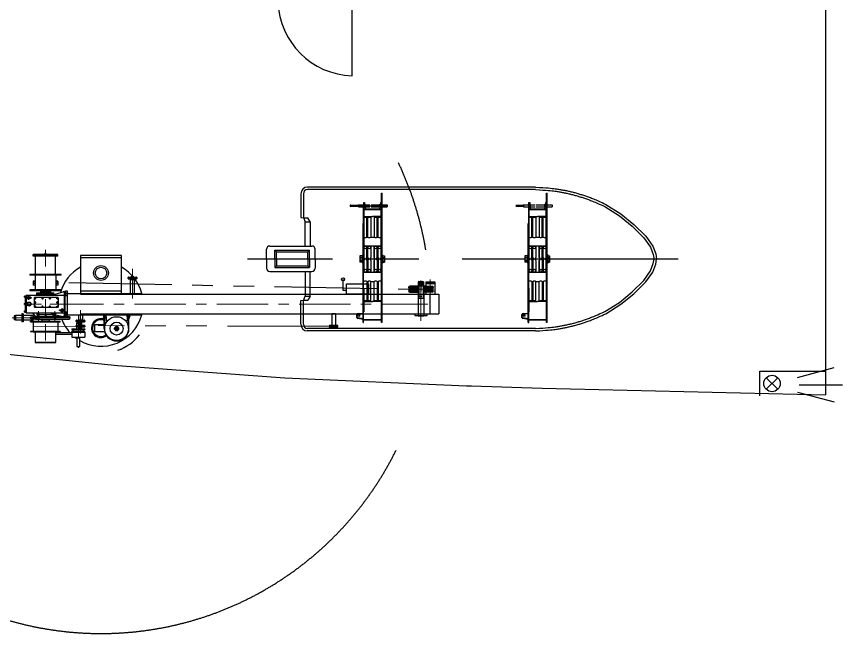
# Model space of a CAD drawing. Header units: millimetres. Extents: x -1838618 to -1600818, y -1770412 to -1553248.
# Drawn here: x -1742648 to -1732614, y -1702816 to -1695325 of the extents above; entities that cross this region are included whole.
import ezdxf

# ---------------------------------------------------------------- set-up
doc = ezdxf.new("R2010")
doc.units = ezdxf.units.MM
doc.header["$LTSCALE"] = 100
for name, pattern in [('CENTER', [2, 1.25, -0.25, 0.25, -0.25]), ('CONTINOUS', [0]), ('DASHED', [0.75, 0.5, -0.25]), ('DASHEDX2', [1.5, 1, -0.5]), ('HIDDEN', [9.525, 6.35, -3.175]), ('PHANTOM', [2.5, 1.25, -0.25, 0.25, -0.25, 0.25, -0.25])]:
    doc.linetypes.add(name, pattern=pattern)
for name, color, linetype, lineweight in [('1', 1, 'CENTER', 15), ('3', 3, 'DASHEDX2', 20), ('CAXA0', 2, 'Continuous', 70)]:
    doc.layers.add(name, color=color, linetype=linetype, lineweight=lineweight)
for name, color, linetype in [('2', 5, 'DASHED'), ('DIM', 7, 'Continuous'), ('zwj', 7, 'Continuous')]:
    doc.layers.add(name, color=color, linetype=linetype)

# ---------------------------------------------------------------- blocks, each defined once
blk = doc.blocks.new('A$C056724F8')
h = blk.add_hatch()
h.set_pattern_fill('ANSI31', color=0, scale=1.5, style=0)
h.set_pattern_definition([(45, (-3146.18764, -3812.48139), (-0.1325825215, 0.1325825215), [])])
h.paths.add_polyline_path([(-1263, 659), (-1267, 654, -0.258593), (-1263, 647)])
h.paths.add_polyline_path([(-1263, 647, -0.258593), (-1267, 641), (-1263, 635)])
h = blk.add_hatch()
h.set_pattern_fill('ANSI31', color=0, scale=1.5, style=0)
h.set_pattern_definition([(45, (-1141.3108, -3812.48139), (-0.1325825215, 0.1325825215), [])])
h.paths.add_polyline_path([(742, 659), (738, 654, -0.258593), (742, 647)])
h.paths.add_polyline_path([(742, 647, -0.258593), (738, 641), (742, 635)])
at = {"color": 0, "linetype": 'ByBlock'}
for p, q in [((-571, 873), (-1890, 873)), ((-571, 843), (-1886, 843)), ((885, 873), (-571, 873)), ((884, 843), (-571, 843)), ((-571, -873), (-1890, -873)), ((-571, -843), (-1886, -843)), ((884, -843), (-571, -843)), ((885, -873), (-571, -873))]:
    blk.add_line(p, q, dxfattribs=at)
at = {"color": 0}
for p, q in [((-1966, 793), (-1966, 503)), ((-1936, 793), (-1936, 503)), ((-1936, 793), (-1936, 503)), ((-1936, 783), (-1936, 700)), ((-1936, 783), (-1936, 700)), ((-988, -771), (-988, 800)), ((-988, 800), (-980, 800)), ((-980, -771), (-980, 800)), ((1017, -771), (1017, 800)), ((1017, 800), (1025, 800)), ((1025, -771), (1025, 800)), ((-1361, 655), (-1271, 655)), ((-1361, 640), (-1271, 640)), ((-1263, 659), (-1267, 654)), ((-1267, 641), (-1263, 635)), ((-1263, 659), (-1201, 659)), ((-1263, 635), (-1263, 659)), ((-1263, 635), (-1201, 635)), ((-1204, -771), (-1204, 659)), ((-1201, 687), (-1201, -160)), ((-1201, 600), (-1201, 687)), ((-1201, 687), (-1192, 687)), ((-1192, 687), (-1185, 616)), ((-1189, 659), (-1127, 659)), ((-1187, 635), (-1127, 635)), ((-1177, 609), (-1014, 609)), ((-1112, 659), (-1003, 659)), ((-1112, 635), (-1005, 635)), ((-1000, 687), (-1007, 616)), ((-1007, 628), (-1007, 667)), ((-1007, 667), (-992, 667)), ((-1007, 628), (-992, 628)), ((-1000, 687), (-991, 687)), ((-992, 628), (-992, 667)), ((-991, 600), (-991, 687)), ((-991, 659), (-988, 659)), ((-991, -160), (-991, 650)), ((-991, 635), (-988, 635)), ((-980, 659), (-920, 659)), ((-980, 635), (-920, 635)), ((-920, 659), (-920, 635)), ((644, 655), (734, 655)), ((644, 640), (734, 640)), ((742, 659), (738, 654)), ((738, 641), (742, 635)), ((742, 659), (804, 659)), ((742, 635), (742, 659)), ((742, 635), (804, 635)), ((801, -771), (801, 659)), ((804, 687), (804, -160)), ((804, 687), (813, 687)), ((804, 600), (804, 687)), ((813, 687), (820, 616)), ((816, 659), (878, 659)), ((818, 635), (878, 635)), ((828, 609), (990, 609)), ((893, 659), (1002, 659)), ((893, 635), (1000, 635)), ((1005, 687), (998, 616)), ((998, 667), (1013, 667)), ((998, 628), (998, 667)), ((998, 628), (1013, 628)), ((1005, 687), (1014, 687)), ((1013, 628), (1013, 667)), ((1014, 600), (1014, 687)), ((1014, 659), (1017, 659)), ((1014, -160), (1014, 650)), ((1014, 635), (1017, 635)), ((1025, 659), (1085, 659)), ((1025, 635), (1085, 635)), ((1085, 659), (1085, 635)), ((-1936, 503), (-1913, 453)), ((-1201, 600), (-991, 600)), ((-1201, 515), (-1096, 515)), ((-1170, 513), (-1170, 514)), ((-1170, 514), (-1148, 514)), ((-1165, 513), (-1170, 513)), ((-1165, 267), (-1165, 515)), ((-1153, 267), (-1153, 515)), ((-1148, 513), (-1153, 513)), ((-1148, 514), (-1148, 513)), ((-1117, 515), (-1117, 267)), ((-991, 515), (-1096, 515)), ((-1075, 515), (-1075, 267)), ((-1043, 514), (-1043, 513)), ((-1022, 514), (-1043, 514)), ((-1043, 513), (-1039, 513)), ((-1039, 267), (-1039, 515)), ((-1027, 267), (-1027, 515)), ((-1027, 513), (-1022, 513)), ((-1022, 513), (-1022, 514)), ((804, 600), (1014, 600)), ((804, 515), (909, 515)), ((835, 513), (835, 514)), ((835, 514), (856, 514)), ((840, 513), (835, 513)), ((840, 267), (840, 515)), ((852, 267), (852, 515)), ((856, 513), (852, 513)), ((856, 514), (856, 513)), ((888, 515), (888, 267)), ((1014, 515), (909, 515)), ((930, 515), (930, 267)), ((983, 514), (962, 514)), ((962, 514), (962, 513)), ((962, 513), (966, 513)), ((966, 267), (966, 515)), ((978, 267), (978, 515)), ((978, 513), (983, 513)), ((983, 513), (983, 514)), ((-1913, 158), (-1913, 453)), ((-1913, 453), (-1853, 453)), ((-1853, 453), (-1853, 158)), ((-1211, -771), (-1211, 432)), ((-1201, 432), (-1211, 432)), ((-988, 432), (-991, 432)), ((794, -771), (794, 432)), ((804, 432), (794, 432)), ((1017, 432), (1014, 432)), ((-1165, 266), (-1153, 266)), ((-1117, 267), (-1075, 267)), ((-1039, 266), (-1027, 266)), ((840, 266), (852, 266)), ((888, 267), (930, 267)), ((966, 266), (978, 266)), ((-2383, 3), (-2383, 118)), ((-2343, 158), (-1833, 158)), ((-2283, 108), (-1863, 108)), ((-2283, 3), (-2283, 108)), ((-2263, 88), (-2283, 108)), ((-1883, 88), (-1863, 108)), ((-1863, 3), (-1863, 108)), ((-1793, 3), (-1793, 118)), ((-1201, 161), (-991, 161)), ((-1201, 156), (-1117, 156)), ((-1170, 149), (-1170, 152)), ((-1170, 152), (-1148, 152)), ((-1165, 149), (-1170, 149)), ((-1165, 15), (-1165, 149)), ((-1153, 15), (-1153, 149)), ((-1148, 149), (-1153, 149)), ((-1148, 152), (-1148, 149)), ((-1117, 156), (-1117, 19)), ((-1075, 156), (-1075, 19)), ((-1075, 19), (-1075, 156)), ((-1075, 156), (-991, 156)), ((-1043, 152), (-1043, 149)), ((-1022, 152), (-1043, 152)), ((-1043, 149), (-1039, 149)), ((-1039, 15), (-1039, 149)), ((-1027, 15), (-1027, 149)), ((-1027, 149), (-1022, 149)), ((-1022, 149), (-1022, 152)), ((804, 161), (1014, 161)), ((804, 156), (888, 156)), ((835, 152), (856, 152)), ((835, 149), (835, 152)), ((840, 149), (835, 149)), ((840, 15), (840, 149)), ((852, 15), (852, 149)), ((856, 149), (852, 149)), ((856, 152), (856, 149)), ((888, 156), (888, 19)), ((930, 19), (930, 156)), ((930, 156), (930, 19)), ((930, 156), (1014, 156)), ((983, 152), (962, 152)), ((962, 152), (962, 149)), ((962, 149), (966, 149)), ((966, 15), (966, 149)), ((978, 15), (978, 149)), ((978, 149), (983, 149)), ((983, 149), (983, 152)), ((-2383, 3), (-2383, -112)), ((-2283, 3), (-2283, -102)), ((-2263, 88), (-1883, 88)), ((-2263, 3), (-2263, 88)), ((-2263, 3), (-2263, -82)), ((-1883, 3), (-1883, 88)), ((-1883, 3), (-1883, -82)), ((-1863, 3), (-1863, -102)), ((-1793, 3), (-1793, -112)), ((-1249, 40), (-1249, -40)), ((-1219, 40), (-1249, 40)), ((-1219, 20), (-1249, 20)), ((-1219, 49), (-1211, 49)), ((-1219, 49), (-1219, -49)), ((-1204, 19), (-1201, 19)), ((-1201, 19), (-1204, 19)), ((-1165, 21), (-1153, 21)), ((-1027, 21), (-1039, 21)), ((-988, 19), (-991, 19)), ((-973, 49), (-980, 49)), ((-973, 49), (-973, -49)), ((-973, 40), (-950, 40)), ((-973, 20), (-950, 20)), ((-950, 40), (-950, -40)), ((756, 40), (756, -40)), ((786, 40), (756, 40)), ((786, 20), (756, 20)), ((786, 49), (786, -49)), ((786, 49), (794, 49)), ((804, 19), (801, 19)), ((801, 19), (804, 19)), ((840, 21), (852, 21)), ((978, 21), (966, 21)), ((1017, 19), (1014, 19)), ((1032, 49), (1025, 49)), ((1032, 49), (1032, -49)), ((1032, 40), (1055, 40)), ((1032, 20), (1055, 20)), ((1055, 40), (1055, -40)), ((-2263, -82), (-2283, -102)), ((-2263, -82), (-1883, -82)), ((-1883, -82), (-1863, -102)), ((-1219, -20), (-1249, -20)), ((-1219, -40), (-1249, -40)), ((-1219, -49), (-1211, -49)), ((-1204, -19), (-1201, -19)), ((-1201, -19), (-1204, -19)), ((-1165, -15), (-1165, -149)), ((-1165, -21), (-1153, -21)), ((-1153, -15), (-1153, -149)), ((-1117, -19), (-1117, -156)), ((-1075, -156), (-1075, -19)), ((-1075, -19), (-1075, -156)), ((-1039, -15), (-1039, -149)), ((-1027, -21), (-1039, -21)), ((-1027, -15), (-1027, -149)), ((-988, -19), (-991, -19)), ((-973, -49), (-980, -49)), ((-973, -20), (-950, -20)), ((-973, -40), (-950, -40)), ((786, -20), (756, -20)), ((786, -40), (756, -40)), ((786, -49), (794, -49)), ((804, -19), (801, -19)), ((801, -19), (804, -19)), ((840, -15), (840, -149)), ((840, -21), (852, -21)), ((852, -15), (852, -149)), ((888, -19), (888, -156)), ((930, -19), (930, -156)), ((930, -156), (930, -19)), ((966, -15), (966, -149)), ((978, -21), (966, -21)), ((978, -15), (978, -149)), ((1017, -19), (1014, -19)), ((1032, -49), (1025, -49)), ((1032, -20), (1055, -20)), ((1032, -40), (1055, -40)), ((-2343, -152), (-1833, -152)), ((-2283, -102), (-1863, -102)), ((-1913, -159), (-1913, -453)), ((-1853, -453), (-1853, -159)), ((-1201, -156), (-1117, -156)), ((-1201, -160), (-991, -160)), ((-1170, -149), (-1170, -152)), ((-1165, -149), (-1170, -149)), ((-1170, -152), (-1148, -152)), ((-1148, -149), (-1153, -149)), ((-1148, -152), (-1148, -149)), ((-1075, -156), (-991, -156)), ((-1043, -152), (-1043, -149)), ((-1043, -149), (-1039, -149)), ((-1022, -152), (-1043, -152)), ((-1027, -149), (-1022, -149)), ((-1022, -149), (-1022, -152)), ((804, -156), (888, -156)), ((804, -160), (1014, -160)), ((840, -149), (835, -149)), ((835, -149), (835, -152)), ((835, -152), (856, -152)), ((856, -149), (852, -149)), ((856, -152), (856, -149)), ((930, -156), (1014, -156)), ((962, -149), (966, -149)), ((962, -152), (962, -149)), ((983, -152), (962, -152)), ((978, -149), (983, -149)), ((983, -149), (983, -152)), ((-1165, -274), (-1165, -515)), ((-1165, -274), (-1153, -274)), ((-1153, -274), (-1153, -515)), ((-1117, -515), (-1117, -274)), ((-1117, -274), (-1075, -274)), ((-1075, -515), (-1075, -274)), ((-1039, -274), (-1039, -515)), ((-1039, -274), (-1027, -274)), ((-1027, -274), (-1027, -515)), ((840, -274), (840, -515)), ((840, -274), (852, -274)), ((852, -274), (852, -515)), ((888, -515), (888, -274)), ((888, -274), (930, -274)), ((930, -515), (930, -274)), ((966, -274), (966, -515)), ((966, -274), (978, -274)), ((978, -274), (978, -515)), ((-1201, -354), (-1201, -641)), ((804, -354), (804, -641)), ((-1936, -503), (-1913, -453)), ((-1913, -453), (-1853, -453)), ((-1966, -793), (-1966, -503)), ((-1936, -793), (-1936, -503)), ((-1201, -515), (-1096, -515)), ((-1170, -513), (-1170, -514)), ((-1165, -513), (-1170, -513)), ((-1170, -514), (-1148, -514)), ((-1148, -513), (-1153, -513)), ((-1148, -514), (-1148, -513)), ((-991, -515), (-1096, -515)), ((-1043, -513), (-1039, -513)), ((-1043, -514), (-1043, -513)), ((-1022, -514), (-1043, -514)), ((-1027, -513), (-1022, -513)), ((-1022, -513), (-1022, -514)), ((804, -515), (909, -515)), ((835, -513), (835, -514)), ((840, -513), (835, -513)), ((835, -514), (856, -514)), ((856, -513), (852, -513)), ((856, -514), (856, -513)), ((1014, -515), (909, -515)), ((962, -513), (966, -513)), ((962, -514), (962, -513)), ((983, -514), (962, -514)), ((978, -513), (983, -513)), ((983, -513), (983, -514)), ((-1936, -784), (-1936, -701)), ((-1936, -784), (-1936, -701)), ((-1286, -710), (-1286, -678)), ((-1271, -663), (-1211, -663)), ((-1204, -676), (-1211, -676)), ((-1204, -698), (-1211, -698)), ((719, -710), (719, -678)), ((734, -663), (794, -663)), ((801, -676), (794, -676)), ((801, -698), (794, -698)), ((-1211, -734), (-1276, -722)), ((-1270, -723), (-1276, -722)), ((-1211, -728), (-1274, -716)), ((-1270, -717), (-1274, -716)), ((-980, -738), (-1211, -738)), ((-1211, -771), (-1204, -771)), ((-988, -743), (-1204, -743)), ((-1204, -771), (-1204, -743)), ((-988, -771), (-988, -743)), ((-980, -771), (-988, -771)), ((794, -734), (728, -722)), ((735, -723), (728, -722)), ((794, -728), (731, -716)), ((735, -717), (731, -716)), ((1025, -738), (794, -738)), ((794, -771), (801, -771)), ((1017, -743), (801, -743)), ((801, -771), (801, -743)), ((1017, -771), (1017, -743)), ((1025, -771), (1017, -771))]:
    blk.add_line(p, q, dxfattribs=at)
at = {"color": 0, "linetype": 'CENTER', "ltscale": 21}
for p, q in [((-1370, 647), (-920, 647)), ((2617, 0), (-2617, 0)), ((-942, 0), (-1255, 0)), ((1063, 0), (750, 0)), ((2617, 0), (2304, 0))]:
    blk.add_line(p, q, dxfattribs=at)
at = {"color": 0, "linetype": 'Continuous'}
for p, q in [((-1966, 503), (-1934, 500)), ((-1853, 453), (-1883, 500)), ((-1966, -503), (-1934, -500)), ((-1853, -453), (-1883, -500))]:
    blk.add_line(p, q, dxfattribs=at)
at = {"color": 0, "linetype": 'CENTER', "ltscale": 20}
for p, q in [((-1934, 500), (-1883, 500)), ((-1934, -500), (-1883, -500))]:
    blk.add_line(p, q, dxfattribs=at)
at = {"color": 0, "linetype": 'HIDDEN', "ltscale": 41}
for p, q in [((-1201, 44), (-1201, -43)), ((-991, 44), (-991, -43)), ((-991, 44), (-991, -43)), ((804, 44), (804, -43)), ((1014, 44), (1014, -43)), ((1014, 44), (1014, -43))]:
    blk.add_line(p, q, dxfattribs=at)
at = {"color": 0, "linetype": 'ByBlock'}
for points in [[(884, 843), (931, 840), (972, 838), (1007, 835), (1037, 833), (1062, 831), (1084, 828), (1102, 826), (1118, 824), (1133, 822), (1146, 820), (1159, 819), (1170, 817), (1181, 815), (1191, 813), (1201, 811), (1211, 809), (1222, 807), (1232, 805), (1243, 803), (1254, 800), (1265, 798), (1276, 796), (1287, 793), (1299, 791), (1310, 788), (1321, 785), (1332, 782), (1344, 780), (1355, 777), (1366, 773), (1378, 770), (1389, 767), (1400, 764), (1411, 760), (1423, 757), (1434, 753), (1445, 750), (1457, 746), (1468, 742), (1480, 738), (1491, 734), (1503, 730), (1515, 726), (1527, 721), (1539, 717), (1552, 712), (1565, 707), (1578, 701), (1593, 696), (1607, 690), (1623, 683), (1641, 675), (1659, 667), (1680, 658), (1702, 648), (1727, 636)], [(885, 873), (933, 870), (974, 868), (1009, 865), (1039, 863), (1065, 860), (1087, 858), (1106, 856), (1122, 854), (1137, 852), (1151, 850), (1163, 848), (1175, 846), (1186, 844), (1197, 842), (1207, 840), (1217, 838), (1228, 836), (1238, 834), (1249, 832), (1260, 830), (1271, 827), (1283, 825), (1294, 822), (1305, 820), (1317, 817), (1328, 814), (1340, 811), (1351, 809), (1363, 806), (1374, 802), (1386, 799), (1397, 796), (1409, 792), (1420, 789), (1432, 785), (1443, 782), (1455, 778), (1466, 774), (1478, 770), (1490, 766), (1501, 762), (1513, 758), (1525, 754), (1537, 749), (1550, 745), (1563, 740), (1576, 735), (1590, 729), (1604, 724), (1619, 717), (1635, 710), (1652, 703), (1671, 695), (1692, 685), (1715, 675), (1740, 663)], [(1724, 638), (1903, 525), (2060, 398), (2200, 259), (2282, 144), (2315, 56), (2325, 0)], [(1740, 663), (1921, 550), (2080, 421), (2223, 279), (2309, 158), (2344, 64), (2355, 0)], [(1724, -638), (1903, -526), (2060, -399), (2200, -259), (2282, -144), (2315, -56), (2325, 0)], [(1740, -664), (1921, -550), (2080, -421), (2223, -279), (2309, -158), (2344, -64), (2355, 0)], [(884, -843), (931, -841), (972, -838), (1007, -835), (1037, -833), (1062, -831), (1084, -828), (1102, -826), (1118, -824), (1133, -822), (1146, -821), (1159, -819), (1170, -817), (1181, -815), (1191, -813), (1201, -811), (1211, -809), (1222, -807), (1232, -805), (1243, -803), (1254, -800), (1265, -798), (1276, -796), (1287, -793), (1299, -791), (1310, -788), (1321, -785), (1332, -783), (1344, -780), (1355, -777), (1366, -774), (1378, -770), (1389, -767), (1400, -764), (1411, -760), (1423, -757), (1434, -753), (1445, -750), (1457, -746), (1468, -742), (1480, -738), (1491, -734), (1503, -730), (1515, -726), (1527, -721), (1539, -717), (1552, -712), (1565, -707), (1578, -702), (1593, -696), (1607, -690), (1623, -683), (1641, -676), (1659, -667), (1680, -658), (1702, -648), (1727, -636)], [(885, -873), (933, -870), (974, -868), (1009, -865), (1039, -863), (1065, -861), (1087, -858), (1106, -856), (1122, -854), (1137, -852), (1151, -850), (1163, -848), (1175, -846), (1186, -844), (1197, -842), (1207, -841), (1217, -839), (1228, -836), (1238, -834), (1249, -832), (1260, -830), (1271, -827), (1283, -825), (1294, -823), (1305, -820), (1317, -817), (1328, -814), (1340, -812), (1351, -809), (1363, -806), (1374, -803), (1386, -799), (1397, -796), (1409, -793), (1420, -789), (1432, -786), (1443, -782), (1455, -778), (1466, -774), (1478, -770), (1490, -767), (1501, -762), (1513, -758), (1525, -754), (1537, -750), (1550, -745), (1563, -740), (1576, -735), (1590, -729), (1604, -724), (1619, -717), (1635, -711), (1652, -703), (1671, -695), (1692, -685), (1715, -675), (1740, -664)]]:
    blk.add_lwpolyline(points, dxfattribs=at)
at = {"color": 0}
for centre in [(-1261, -687), (744, -687)]:
    blk.add_circle(centre, 12, dxfattribs=at)
at = {"color": 0, "linetype": 'ByBlock'}
for centre, radius, start, end in [((-1886, 793), 80.2, 90, 180), ((-1886, 793), 50, 90, 180), ((-1886, 793), 50, 90, 180), ((-1886, -793), 80.2, 180, 270), ((-1886, -793), 50, 180, 270)]:
    blk.add_arc(centre, radius, start, end, dxfattribs=at)
at = {"color": 0}
for centre, radius, start, end in [((-1361, 647), 7.5, 90, 270), ((-1271, 647), 7.5, 270, 90), ((-1177, 617), 7.5, 185.7106, 270), ((-1014, 617), 7.5, 270, 354.2894), ((734, 647), 7.5, 270, 90), ((828, 617), 7.5, 185.7106, 270), ((990, 617), 7.5, 270, 354.2894), ((-1183, 539), 32.3, 235.531, 303.1541), ((-1135, 539), 32.3, 236.8459, 304.469), ((-1057, 539), 32.3, 235.531, 303.1541), ((-1009, 539), 32.3, 236.8459, 304.469), ((822, 539), 32.3, 235.531, 303.1541), ((870, 539), 32.3, 236.8459, 304.469), ((948, 539), 32.3, 235.531, 303.1541), ((996, 539), 32.3, 236.8459, 304.469), ((-1183, 294), 32.3, 235.531, 303.1541), ((-1135, 294), 32.3, 236.8459, 304.469), ((-1057, 294), 32.3, 235.531, 303.1541), ((-1009, 294), 32.3, 236.8459, 304.469), ((822, 294), 32.3, 235.531, 303.1541), ((870, 294), 32.3, 236.8459, 304.469), ((948, 294), 32.3, 235.531, 303.1541), ((996, 294), 32.3, 236.8459, 304.469), ((-2343, 118), 40, 90, 180), ((-1833, 118), 40, 0, 90), ((-1183, 146), 18.3, 181.4085, 344.9634), ((-1135, 146), 18.3, 195.0366, 358.5915), ((-1057, 146), 18.3, 181.4085, 344.9634), ((-1009, 146), 18.3, 195.0366, 358.5915), ((822, 146), 18.3, 181.4085, 344.9634), ((870, 146), 18.3, 195.0366, 358.5915), ((948, 146), 18.3, 181.4085, 344.9634), ((996, 146), 18.3, 195.0366, 358.5915), ((-1183, 19), 18.3, 181.4085, 344.9634), ((-1135, 19), 18.3, 195.0366, 358.5915), ((-1057, 19), 18.3, 181.4085, 344.9634), ((-1009, 19), 18.3, 195.0366, 358.5915), ((822, 19), 18.3, 181.4085, 344.9634), ((870, 19), 18.3, 195.0366, 358.5915), ((948, 19), 18.3, 181.4085, 344.9634), ((996, 19), 18.3, 195.0366, 358.5915), ((-1183, -19), 18.3, 15.0366, 178.5915), ((-1135, -19), 18.3, 1.4085, 164.9634), ((-1057, -19), 18.3, 15.0366, 178.5915), ((-1009, -19), 18.3, 1.4085, 164.9634), ((822, -19), 18.3, 15.0366, 178.5915), ((870, -19), 18.3, 1.4085, 164.9634), ((948, -19), 18.3, 15.0366, 178.5915), ((996, -19), 18.3, 1.4085, 164.9634), ((-2343, -112), 40, 180, 270), ((-1833, -112), 40, 270, 0), ((-1183, -146), 18.3, 15.0366, 178.5915), ((-1135, -146), 18.3, 1.4085, 164.9634), ((-1057, -146), 18.3, 15.0366, 178.5915), ((-1009, -146), 18.3, 1.4085, 164.9634), ((822, -146), 18.3, 15.0366, 178.5915), ((870, -146), 18.3, 1.4085, 164.9634), ((948, -146), 18.3, 15.0366, 178.5915), ((996, -146), 18.3, 1.4085, 164.9634), ((-1183, -301), 32.3, 56.8459, 124.469), ((-1135, -301), 32.3, 55.531, 123.1541), ((-1057, -301), 32.3, 56.8459, 124.469), ((-1009, -301), 32.3, 55.531, 123.1541), ((822, -301), 32.3, 56.8459, 124.469), ((870, -301), 32.3, 55.531, 123.1541), ((948, -301), 32.3, 56.8459, 124.469), ((996, -301), 32.3, 55.531, 123.1541), ((-1183, -539), 32.3, 56.8459, 124.469), ((-1135, -539), 32.3, 55.531, 123.1541), ((-1057, -539), 32.3, 56.8459, 124.469), ((-1009, -539), 32.3, 55.531, 123.1541), ((822, -539), 32.3, 56.8459, 124.469), ((870, -539), 32.3, 55.531, 123.1541), ((948, -539), 32.3, 56.8459, 124.469), ((996, -539), 32.3, 55.531, 123.1541), ((-1271, -678), 15, 90, 180), ((-1271, -702), 15, 180, 259.7605), ((-1261, -691), 12, 9.9952, 170.0048), ((734, -678), 15, 90, 180), ((734, -702), 15, 180, 259.7605), ((744, -691), 12, 9.9952, 170.0048), ((-1274, -710), 12, 180, 259.7605), ((731, -710), 12, 180, 259.7605)]:
    blk.add_arc(centre, radius, start, end, dxfattribs=at)
blk = doc.blocks.new('A$C5A837F98')
at = {"layer": 'zwj', "color": 4, "linetype": 'CONTINOUS', "ltscale": 50}
blk.add_blockref('A$C056724F8', (426, 0), dxfattribs=at)
blk = doc.blocks.new('*U222')
at = {"color": 3, "linetype": 'CENTER', "ltscale": 8}
for p, q in [((-12972, 936), (-12954, 936)), ((-12963, 945), (-12963, 927))]:
    blk.add_line(p, q, dxfattribs=at)
at = {"color": 7, "linetype": 'Continuous', "ltscale": 8}
blk.add_lwpolyline([(-12967, 942), (-12970, 936), (-12967, 929), (-12959, 929), (-12955, 936), (-12959, 942)], close=True, dxfattribs=at)
blk.add_circle((-12963, 936), 6.5, dxfattribs=at)
blk = doc.blocks.new('*U221')
at = {"color": 7, "linetype": 'Continuous', "ltscale": 8}
for p, q in [((6177, 334), (6182, 337)), ((6177, 334), (6177, 308)), ((6177, 308), (6182, 306)), ((6182, 337), (6237, 337)), ((6182, 306), (6237, 306)), ((6193, 334), (6193, 308)), ((6225, 334), (6225, 308)), ((6237, 337), (6241, 334)), ((6237, 306), (6241, 308)), ((6241, 334), (6241, 308))]:
    blk.add_line(p, q, dxfattribs=at)
at = {"color": 3, "linetype": 'CENTER', "ltscale": 8}
blk.add_line((6209, 343), (6209, 300), dxfattribs=at)
at = {"color": 7, "linetype": 'Continuous', "ltscale": 8}
for centre, radius, start, end in [((6185, 323), 14.1, 55.6158, 124.3842), ((6185, 320), 14.1, 235.6158, 304.3842), ((6209, 284), 52.5, 72.412, 107.588), ((6209, 358), 52.5, 252.412, 287.588), ((6233, 323), 14.1, 55.6158, 124.3842), ((6233, 320), 14.1, 235.6158, 304.3842)]:
    blk.add_arc(centre, radius, start, end, dxfattribs=at)
blk = doc.blocks.new('A$C275C6455')
at = {"color": 3, "linetype": 'CENTER'}
blk.add_line((14, 8), (0, 8), dxfattribs=at)
at = {"color": 7, "linetype": 'Continuous'}
for p, q in [((3, 14), (3, 15)), ((3, 15), (8, 15)), ((3, 1), (3, 14)), ((3, 11), (8, 11)), ((3, 4), (8, 4)), ((3, 0), (3, 1)), ((3, 0), (8, 0)), ((8, 15), (8, 0)), ((10, 14), (8, 14)), ((8, 14), (8, 1)), ((8, 8), (10, 9)), ((10, 8), (8, 6)), ((8, 1), (10, 1)), ((10, 1), (10, 14))]:
    blk.add_line(p, q, dxfattribs=at)
for centre, radius, start, end in [((6, 13), 3.32, 145.6158, 214.3842), ((15, 8), 12.4, 162.412, 197.588), ((6, 2), 3.32, 145.6158, 214.3842)]:
    blk.add_arc(centre, radius, start, end, dxfattribs=at)
blk = doc.blocks.new('A$C24244DFD')
at = {"color": 3, "linetype": 'CENTER'}
for p, q in [((0, 9), (18, 9)), ((9, 18), (9, 0))]:
    blk.add_line(p, q, dxfattribs=at)
at = {"color": 7, "linetype": 'Continuous'}
blk.add_lwpolyline([(5, 15), (1, 9), (5, 2), (13, 2), (16, 9), (13, 15)], close=True, dxfattribs=at)
blk.add_circle((9, 9), 6.4, dxfattribs=at)
blk = doc.blocks.new('*U223')
at = {"ltscale": 15}
for p, q in [((-231, 1007), (-231, 999)), ((-211, 1007), (-231, 1007)), ((-231, 1007), (-231, 999)), ((-211, 1007), (-231, 1007)), ((-211, 999), (-211, 1007)), ((-211, 999), (-211, 1007)), ((-371, 979), (-371, 999)), ((-71, 999), (-371, 999)), ((-71, 999), (-371, 999)), ((-71, 989), (-371, 989)), ((-71, 989), (-371, 989)), ((-71, 979), (-371, 979)), ((-71, 979), (-371, 979)), ((-341, 757), (-341, 979)), ((-101, 979), (-101, 757)), ((-71, 979), (-71, 999)), ((-31, 757), (-411, 757)), ((-411, 757), (-411, 745)), ((-31, 745), (-411, 745)), ((-346, 745), (-346, 569)), ((-96, 745), (-96, 569)), ((-31, 745), (-31, 757)), ((-371, 676), (-371, 624)), ((-346, 676), (-371, 676)), ((-346, 664), (-371, 664)), ((-346, 644), (-371, 644)), ((-346, 624), (-371, 624)), ((-71, 676), (-96, 676)), ((-71, 664), (-96, 664)), ((-71, 644), (-96, 644)), ((-71, 624), (-96, 624)), ((-71, 676), (-71, 624)), ((-31, 569), (-411, 569)), ((-411, 569), (-411, 557)), ((-31, 557), (-411, 557)), ((-324, 531), (-119, 531)), ((-324, 521), (-324, 531)), ((-324, 521), (-119, 521)), ((-324, 501), (-324, 521)), ((-281, 557), (-281, 542)), ((-161, 542), (-281, 542)), ((-264, 531), (-264, 542)), ((-179, 531), (-179, 542)), ((-161, 557), (-161, 542)), ((-119, 511), (-4, 546)), ((-119, 521), (-119, 531)), ((-119, 521), (-119, 501)), ((-119, 501), (-119, 511)), ((-31, 569), (-31, 557)), ((14, 546), (-4, 546)), ((6, 546), (6, 328)), ((14, 546), (14, 325)), ((24, 541), (14, 541)), ((24, 541), (24, 501)), ((-467, 496), (-467, 296)), ((-467, 496), (-462, 496)), ((-462, 496), (-462, 296)), ((-461, 496), (-461, 296)), ((-461, 496), (-456, 496)), ((-456, 501), (-456, 475)), ((6, 501), (-456, 501)), ((-456, 468), (-456, 291)), ((-402, 478), (-450, 478)), ((-402, 464), (-450, 464)), ((-356, 471), (-356, 361)), ((-71, 476), (-351, 476)), ((-66, 471), (-66, 361)), ((24, 501), (14, 501)), ((-71, 356), (-351, 356)), ((-40, 328), (8, 328)), ((-40, 314), (8, 314)), ((6, 314), (6, 246)), ((14, 318), (14, 246)), ((-583, 259), (-601, 252)), ((-601, 252), (-601, 205)), ((-583, 199), (-601, 205)), ((-583, 259), (-583, 199)), ((-509, 259), (-583, 259)), ((-493, 277), (-509, 277)), ((-509, 277), (-509, 181)), ((-493, 272), (-509, 272)), ((-493, 265), (-509, 265)), ((-493, 253), (-509, 253)), ((-493, 219), (-509, 219)), ((-493, 214), (-509, 214)), ((-493, 207), (-509, 207)), ((-493, 277), (-493, 181)), ((-371, 259), (-493, 259)), ((-467, 296), (-462, 296)), ((-456, 296), (-461, 296)), ((-456, 291), (6, 291)), ((-396, 240), (-340, 240)), ((-396, 218), (-340, 218)), ((-371, 291), (-371, 281)), ((-340, 250), (-371, 281)), ((-371, 259), (-371, 240)), ((-371, 218), (-371, 199)), ((-340, 250), (-311, 250)), ((-340, 246), (-340, 211)), ((-340, 246), (-311, 246)), ((-340, 211), (-311, 211)), ((-330, 246), (-330, 211)), ((-324, 291), (-324, 266)), ((-316, 266), (-324, 266)), ((-316, 266), (-324, 266)), ((-316, 291), (-316, 251)), ((-296, 251), (-316, 251)), ((-311, 251), (-311, 208)), ((-311, 251), (-311, 246)), ((-301, 251), (-301, 208)), ((-301, 246), (-111, 246)), ((-301, 211), (-111, 211)), ((-296, 251), (-296, 291)), ((-119, 266), (-296, 266)), ((-176, 204), (-266, 204)), ((-266, 204), (-266, 187)), ((-264, 204), (-264, 211)), ((-225, 266), (-225, 246)), ((-217, 266), (-217, 246)), ((-179, 211), (-179, 204)), ((-176, 204), (-176, 187)), ((-156, 291), (-156, 281)), ((-156, 281), (-116, 272)), ((-119, 266), (-131, 266)), ((-131, 266), (-131, 246)), ((-119, 273), (-119, 266)), ((-116, 291), (-116, 251)), ((-116, 251), (-96, 251)), ((-111, 251), (-111, 208)), ((-101, 251), (-101, 208)), ((-101, 246), (70, 246)), ((-101, 211), (70, 211)), ((-96, 251), (-96, 291)), ((-96, 267), (-4, 246)), ((14, 246), (-4, 246)), ((24, 291), (14, 291)), ((24, 251), (14, 251)), ((24, 251), (24, 291)), ((70, 246), (70, 211)), ((-509, 199), (-583, 199)), ((-493, 195), (-509, 195)), ((-493, 181), (-509, 181)), ((-371, 199), (-493, 199)), ((-401, 187), (-41, 187)), ((-401, 179), (-401, 187)), ((-401, 179), (-41, 179)), ((-371, 179), (-371, 69)), ((-71, 179), (-71, 69)), ((-41, 179), (-41, 187)), ((161, 164), (196, 164)), ((161, 94), (161, 164)), ((196, 164), (196, 94)), ((-401, 69), (-41, 69)), ((-401, 69), (-401, 61)), ((-401, 61), (-41, 61)), ((-255, 59), (-349, 59)), ((-96, 49), (99, 49)), ((-96, 29), (99, 29)), ((-41, 69), (-41, 61)), ((99, 94), (259, 94)), ((99, 94), (99, 89)), ((99, 89), (113, 87)), ((99, 69), (113, 71)), ((99, 64), (99, 69)), ((99, 64), (259, 64)), ((99, 54), (99, -6)), ((99, 54), (259, 54)), ((113, 89), (244, 89)), ((113, 69), (244, 69)), ((161, 54), (161, 64)), ((196, 64), (196, 54)), ((259, 89), (245, 87)), ((259, 69), (245, 71)), ((259, 94), (259, 89)), ((259, 64), (259, 69)), ((259, 54), (259, -6)), ((-96, -71), (-346, -71)), ((99, -6), (259, -6)), ((159, -6), (159, -11)), ((159, -11), (199, -11)), ((161, -11), (161, -121)), ((196, -121), (196, -11)), ((199, -6), (199, -11)), ((161, -121), (196, -121))]:
    blk.add_line(p, q, dxfattribs=at)
at = {"color": 3, "linetype": 'CENTER', "ltscale": 15}
for p, q in [((-351, 466), (-342, 466)), ((-351, 416), (-342, 416)), ((-346, 471), (-346, 461)), ((-346, 421), (-346, 411)), ((-261, 466), (-252, 466)), ((-256, 471), (-256, 461)), ((-171, 466), (-162, 466)), ((-166, 471), (-166, 461)), ((-81, 466), (-72, 466)), ((-81, 416), (-72, 416)), ((-76, 471), (-76, 461)), ((-76, 421), (-76, 411)), ((-351, 366), (-342, 366)), ((-346, 361), (-346, 371)), ((-261, 366), (-252, 366)), ((-256, 361), (-256, 371)), ((-171, 366), (-162, 366)), ((-166, 361), (-166, 371)), ((-81, 366), (-72, 366)), ((-76, 361), (-76, 371))]:
    blk.add_line(p, q, dxfattribs=at)
blk.add_lwpolyline([(-371, 61), (-371, 59), (-71, 59), (-71, 61)])
blk.add_lwpolyline([(-96, -71), (-96, 59), (-346, 59), (-346, -71)], close=True)
at = {"ltscale": 15}
for centre, radius in [((-421, 396), 25), ((-421, 396), 21.3), ((-396, 229), 11)]:
    blk.add_circle(centre, radius, dxfattribs=at)
for centre, radius, start, end in [((-450, 471), 7, 90, 270), ((-426, 471), 15.5, 26.8403, 153.1597), ((-426, 471), 15.5, 206.8403, 333.1597), ((-402, 471), 7, 270, 90), ((-402, 471), 7, 270, 90), ((-351, 471), 5, 90, 180), ((-71, 471), 5, 0, 90), ((-351, 361), 5, 180, 270), ((-71, 361), 5, 270, 0), ((-40, 321), 7, 90, 270), ((-40, 321), 7, 90, 270), ((-16, 321), 15.5, 26.8403, 153.1597), ((-16, 321), 15.5, 206.8403, 333.1597), ((8, 321), 7, 270, 90), ((-306, 208), 5, 180, 0), ((-106, 208), 5, 180, 0), ((111, 79), 8, 278.5363, 81.4637), ((246, 79), 8, 98.5363, 261.4637)]:
    blk.add_arc(centre, radius, start, end, dxfattribs=at)
at = {"layer": '3', "ltscale": 2}
for p, q in [((-221, 1054), (-221, -93)), ((33, 396), (-499, 396)), ((179, 179), (179, -134))]:
    blk.add_line(p, q, dxfattribs=at)
at = {"layer": '3', "ltscale": 15}
for p, q in [((1, 526), (39, 526)), ((-306, 311), (-306, 196)), ((-106, 311), (-106, 195)), ((85, 229), (-625, 229)), ((1, 266), (39, 266))]:
    blk.add_line(p, q, dxfattribs=at)
at = {"layer": '3', "color": 3, "ltscale": 15}
for p, q in [((-384, 471), (-465, 471)), ((-426, 492), (-426, 449)), ((-59, 321), (22, 321)), ((-16, 342), (-16, 299))]:
    blk.add_line(p, q, dxfattribs=at)
at = {"ltscale": 15}
for name, p in [('A$C275C6455', (-478, 479)), ('A$C275C6455', (-478, 389)), ('A$C24244DFD', (-355, 457)), ('A$C24244DFD', (-355, 407)), ('A$C24244DFD', (-265, 457)), ('A$C24244DFD', (-175, 457)), ('A$C24244DFD', (-85, 457)), ('A$C24244DFD', (-85, 407)), ('A$C275C6455', (-478, 299)), ('A$C24244DFD', (-355, 357)), ('A$C24244DFD', (-265, 357)), ('A$C24244DFD', (-175, 357)), ('A$C24244DFD', (-85, 357))]:
    blk.add_blockref(name, p, dxfattribs=at)
blk = doc.blocks.new('*U224')
at = {"linetype": 'PHANTOM', "ltscale": 8}
for p, q in [((229, -237), (235, -238)), ((229, -247), (235, -246)), ((242, -238), (315, -238)), ((242, -246), (315, -246)), ((328, -237), (322, -238)), ((328, -247), (322, -246))]:
    blk.add_line(p, q, dxfattribs=at)
at = {"ltscale": 8}
for p, q in [((230, -231), (328, -231)), ((230, -253), (328, -253))]:
    blk.add_line(p, q, dxfattribs=at)
for centre, start, end in [((230, -234), 90, 259.9073), ((230, -250), 100.0927, 270), ((328, -234), 280.0927, 90), ((328, -250), 270, 79.9073)]:
    blk.add_arc(centre, 3, start, end, dxfattribs=at)
at = {"linetype": 'PHANTOM', "ltscale": 8}
for centre, start, end in [((235, -242), 280.0927, 79.9073), ((323, -242), 100.0927, 259.9073)]:
    blk.add_arc(centre, 4, start, end, dxfattribs=at)
at = {"layer": '3', "linetype": 'PHANTOM', "lineweight": 25, "ltscale": 5}
blk.add_line((218, -242), (339, -242), dxfattribs=at)
at = {"layer": '3', "linetype": 'PHANTOM', "lineweight": 25, "ltscale": 3}
blk.add_line((279, -214), (279, -270), dxfattribs=at)
blk = doc.blocks.new('*U225')
at = {"color": 3, "linetype": 'CENTER', "ltscale": 8}
for p, q in [((533, -191), (533, -255)), ((501, -223), (565, -223))]:
    blk.add_line(p, q, dxfattribs=at)
at = {"color": 7, "linetype": 'Continuous', "ltscale": 8}
blk.add_lwpolyline([(520, -200), (507, -223), (520, -246), (547, -246), (560, -223), (547, -200)], close=True, dxfattribs=at)
for radius in [23, 13]:
    blk.add_circle((533, -223), radius, dxfattribs=at)
at = {"color": 1, "linetype": 'Continuous', "ltscale": 8}
blk.add_arc((533, -223), 15, 288, 198, dxfattribs=at)
blk = doc.blocks.new('*U226')
at = {"layer": 'DIM', "color": 7, "linetype": 'Continuous', "ltscale": 8}
for p, q in [((375, 333), (377, 334)), ((375, 333), (375, 324)), ((375, 324), (377, 323)), ((377, 334), (395, 334)), ((377, 323), (395, 323)), ((381, 333), (381, 324)), ((391, 333), (391, 324)), ((395, 334), (396, 333)), ((395, 323), (396, 324)), ((396, 333), (396, 324))]:
    blk.add_line(p, q, dxfattribs=at)
at = {"layer": 'DIM', "color": 3, "linetype": 'CENTER', "ltscale": 8}
blk.add_line((386, 336), (386, 321), dxfattribs=at)
at = {"layer": 'DIM', "color": 7, "linetype": 'Continuous', "ltscale": 8}
for centre, radius, start, end in [((378, 329), 4.6, 55.6158, 124.3842), ((378, 328), 4.6, 235.6158, 304.3842), ((386, 317), 17.2, 72.412, 107.588), ((386, 340), 17.2, 252.412, 287.588), ((394, 329), 4.6, 55.6158, 124.3842), ((394, 328), 4.6, 235.6158, 304.3842)]:
    blk.add_arc(centre, radius, start, end, dxfattribs=at)
blk = doc.blocks.new('A$C437A5468')
at = {"ltscale": 8}
for p, q in [((250, 590), (-250, 590)), ((-250, 590), (-250, 130)), ((250, 560), (-250, 560)), ((250, 130), (250, 590)), ((334, 328), (432, 328)), ((334, 306), (432, 306)), ((368, 332), (368, 330)), ((368, 332), (398, 332)), ((398, 330), (368, 330)), ((368, 300), (368, 306)), ((371, 338), (396, 338)), ((371, 332), (371, 338)), ((371, 328), (371, 330)), ((396, 332), (396, 338)), ((396, 328), (396, 330)), ((398, 332), (398, 330)), ((398, 300), (398, 306)), ((358, 130), (358, 300)), ((408, 130), (408, 300)), ((2941, 164), (2941, 301)), ((3837, 221), (3837, 215)), ((3862, 221), (3862, 221)), ((3862, 215), (3862, 70)), ((3912, 221), (3912, 221)), ((3912, 215), (3912, 70)), ((3937, 221), (3937, 215)), ((3945, 268), (3945, 205)), ((3945, 268), (4055, 268)), ((3945, 258), (4055, 258)), ((3945, 250), (4055, 250)), ((4055, 268), (4055, 120)), ((-250, 160), (250, 160)), ((-250, 120), (4105, 120)), ((2983, 164), (2941, 164)), ((3852, 155), (3852, 120)), ((3912, 120), (4105, 120)), ((3922, 155), (3922, 120)), ((3945, 155), (3945, 120)), ((3995, 120), (3995, -120)), ((4105, 120), (4105, -120)), ((-275, -130), (-275, -190)), ((-265, -190), (-265, -195)), ((-250, -120), (4105, -120)), ((-235, -190), (-235, -195)), ((-225, -130), (-225, -190)), ((30, -149), (57, -149)), ((30, -149), (30, -156)), ((30, -156), (62, -156)), ((37, -136), (49, -136)), ((40, -298), (40, -173)), ((45, -298), (45, -173)), ((57, -149), (57, -130)), ((62, -156), (62, -130)), ((62, -156), (62, -205)), ((318, -156), (318, -130)), ((318, -156), (318, -205)), ((350, -156), (318, -156)), ((323, -149), (323, -130)), ((350, -149), (323, -149)), ((344, -136), (332, -136)), ((335, -298), (335, -173)), ((340, -298), (340, -173)), ((350, -149), (350, -156)), ((3812, -130), (3812, -138)), ((3812, -138), (3962, -138)), ((3852, -138), (3852, -143)), ((3852, -143), (3922, -143)), ((3922, -143), (3922, -138)), ((3962, -138), (3962, -130)), ((-265, -217), (-265, -256)), ((-265, -278), (-265, -302)), ((-262, -217), (-262, -256)), ((-262, -278), (-262, -302)), ((-238, -217), (-238, -256)), ((-238, -278), (-238, -302)), ((-235, -217), (-235, -256)), ((-235, -278), (-235, -302)), ((62, -205), (79, -205)), ((318, -205), (301, -205))]:
    blk.add_line(p, q, dxfattribs=at)
at = {"linetype": 'PHANTOM', "ltscale": 8}
for p, q in [((334, 322), (340, 321)), ((334, 312), (340, 313)), ((346, 321), (420, 321)), ((346, 313), (420, 313)), ((433, 322), (426, 321)), ((433, 312), (426, 313))]:
    blk.add_line(p, q, dxfattribs=at)
at = {"linetype": 'PHANTOM', "ltscale": 10}
blk.add_line((-390, 261), (3772, 180), dxfattribs=at)
at = {"ltscale": 15}
for p, q in [((358, 300), (408, 300)), ((3837, 221), (3937, 221)), ((3837, 215), (3862, 215)), ((3912, 215), (3937, 215)), ((-410, 130), (502, 130)), ((-410, 130), (-410, -130)), ((3862, 70), (3912, 70)), ((-410, -130), (502, -130)), ((-275, -190), (-225, -190)), ((2804, -120), (2804, -259)), ((2849, -120), (2804, -120)), ((2849, -120), (2849, -259)), ((2783, -266), (2776, -265)), ((2783, -274), (2776, -275)), ((2875, -259), (2777, -259)), ((2875, -281), (2777, -281)), ((2849, -259), (2804, -259)), ((2811, -281), (2811, -282)), ((2814, -282), (2811, -282)), ((2814, -281), (2814, -282)), ((2839, -281), (2814, -281)), ((2839, -282), (2814, -282)), ((2814, -282), (2814, -287)), ((2839, -287), (2814, -287)), ((2815, -288), (2814, -287)), ((2838, -288), (2815, -288)), ((2838, -281), (2838, -282)), ((2839, -287), (2838, -288)), ((2839, -282), (2841, -282)), ((2839, -282), (2839, -287)), ((2841, -281), (2841, -282)), ((2869, -266), (2876, -265)), ((2869, -274), (2876, -275))]:
    blk.add_line(p, q, dxfattribs=at)
at = {"color": 7, "linetype": 'Continuous', "ltscale": 8}
for p, q in [((3855, 269), (3859, 272)), ((3855, 269), (3855, 254)), ((3855, 254), (3859, 252)), ((3859, 272), (3914, 272)), ((3859, 252), (3914, 252)), ((3871, 269), (3871, 254)), ((3903, 269), (3903, 254)), ((3914, 272), (3919, 269)), ((3914, 252), (3919, 254)), ((3919, 269), (3919, 254))]:
    blk.add_line(p, q, dxfattribs=at)
at = {"color": 3, "linetype": 'CENTER', "ltscale": 8}
blk.add_line((3887, 278), (3887, 246), dxfattribs=at)
at = {"linetype": 'PHANTOM', "ltscale": 2}
for p, q in [((3749, 198), (3776, 189)), ((3749, 162), (3776, 171)), ((4025, 198), (3998, 189)), ((4025, 162), (3998, 171))]:
    blk.add_line(p, q, dxfattribs=at)
at = {"color": 7, "ltscale": 15}
for p, q in [((2821, -288), (2821, -290)), ((2830, -288), (2822, -288)), ((2830, -290), (2822, -290)), ((2829, -295), (2823, -295)), ((2824, -297), (2823, -295)), ((2824, -290), (2824, -288)), ((2828, -297), (2824, -297)), ((2828, -297), (2829, -295)), ((2829, -290), (2829, -288)), ((2831, -288), (2831, -290))]:
    blk.add_line(p, q, dxfattribs=at)
at = {"ltscale": 8}
blk.add_lwpolyline([(2983, 245), (3251, 245), (3251, 120), (2983, 120)], close=True, dxfattribs=at)
at = {"ltscale": 15}
blk.add_lwpolyline([(-430, 160), (-410, 160), (-410, 100), (-430, 100)], close=True, dxfattribs=at)
blk.add_lwpolyline([(-410, -150), (-410, -100), (-430, -100), (-430, -150)], dxfattribs=at)
at = {"ltscale": 8}
blk.add_lwpolyline([(45, -337), (-75, -337), (-75, -247), (49, -247)], dxfattribs=at)
for centre, radius in [((0, 377), 90), ((0, 377), 70), ((2941, 301), 19), ((190, -298), 79)]:
    blk.add_circle(centre, radius, dxfattribs=at)
at = {"ltscale": 15}
blk.add_circle((190, -298), 145, dxfattribs=at)
for centre, radius, start, end in [((0, 0), 512, 119.1964, 164.2361), ((0, 0), 512, 14.6941, 60.8036), ((0, 0), 512, 196.0924, 197.0186), ((0, 0), 512, 201.1601, 222.6016), ((0, 0), 512, 239.8385, 345.3059), ((190, -298), 150, 180, 0), ((2777, -262), 3, 90, 259.9073), ((2777, -278), 3, 100.0927, 270), ((2782, -270), 4, 280.0927, 79.9073), ((2870, -270), 4, 100.0927, 259.9073), ((2875, -262), 3, 280.0927, 90), ((2875, -278), 3, 270, 79.9073), ((0, 0), 512, 225.7187, 226.1571), ((0, 0), 512, 231.648, 235.1987)]:
    blk.add_arc(centre, radius, start, end, dxfattribs=at)
at = {"ltscale": 8}
for centre, radius, start, end in [((334, 325), 3, 90, 259.9073), ((334, 309), 3, 100.0927, 270), ((432, 325), 3, 280.0927, 90), ((432, 309), 3, 270, 79.9073), ((4000, 180), 25, 319.6056, 40.3944), ((0, -292), 115, 69.6456, 306.2075), ((0, -292), 102, 67.0303, 306.582)]:
    blk.add_arc(centre, radius, start, end, dxfattribs=at)
at = {"linetype": 'PHANTOM', "ltscale": 8}
for centre, start, end in [((339, 317), 280.0927, 79.9073), ((427, 317), 100.0927, 259.9073)]:
    blk.add_arc(centre, 4, start, end, dxfattribs=at)
at = {"color": 7, "linetype": 'Continuous', "ltscale": 8}
for centre, radius, start, end in [((3863, 258), 14.1, 55.6158, 124.3842), ((3863, 266), 14.1, 235.6158, 304.3842), ((3887, 219), 52.5, 72.412, 107.588), ((3887, 305), 52.5, 252.412, 287.588), ((3911, 258), 14.1, 55.6158, 124.3842), ((3911, 266), 14.1, 235.6158, 304.3842)]:
    blk.add_arc(centre, radius, start, end, dxfattribs=at)
at = {"linetype": 'PHANTOM', "ltscale": 2}
for centre, start, end in [((3772, 180), 289.2827, 70.7173), ((4001, 180), 109.2827, 250.7173)]:
    blk.add_arc(centre, 9.5, start, end, dxfattribs=at)
at = {"color": 7, "ltscale": 15}
for centre, radius, start, end in [((2822, -290), 2.5, 60, 120), ((2822, -288), 2.5, 240, 300), ((2820, -293), 3.5, 337.8912, 39.3002), ((2826, -295), 3.3, 157.8912, 180), ((2826, -298), 9.5, 74.7385, 105.2615), ((2826, -281), 9.5, 254.7385, 285.2615), ((2830, -290), 2.5, 60, 120), ((2832, -293), 3.5, 140.6998, 202.1088), ((2830, -288), 2.5, 240, 300), ((2826, -295), 3.3, 0, 22.1088)]:
    blk.add_arc(centre, radius, start, end, dxfattribs=at)
at = {"layer": '1', "color": 3, "linetype": 'CENTER', "ltscale": 15}
for p, q in [((383, 426), (383, 66)), ((3887, 288), (3887, -204)), ((-250, -74), (-250, -359))]:
    blk.add_line(p, q, dxfattribs=at)
at = {"layer": '1', "color": 3, "linetype": 'CENTER', "ltscale": 3}
for p, q in [((4000, 297), (4000, 73)), ((3735, 180), (4039, 180))]:
    blk.add_line(p, q, dxfattribs=at)
at = {"layer": '1', "linetype": 'PHANTOM', "ltscale": 10}
for p, q in [((-825, -272), (-206, -267)), ((2786, -270), (-34, -262))]:
    blk.add_line(p, q, dxfattribs=at)
at = {"layer": '2', "ltscale": 8}
for p, q in [((3852, 120), (3852, -138)), ((3922, 120), (3922, -138))]:
    blk.add_line(p, q, dxfattribs=at)
at = {"layer": '3', "linetype": 'PHANTOM', "lineweight": 25, "ltscale": 5}
blk.add_line((323, 317), (444, 317), dxfattribs=at)
at = {"layer": '3', "linetype": 'PHANTOM', "lineweight": 25, "ltscale": 3}
for p, q in [((383, 289), (383, 345)), ((3887, 208), (3887, 152))]:
    blk.add_line(p, q, dxfattribs=at)
at = {"layer": '3', "color": 3, "linetype": 'CENTER', "ltscale": 5}
blk.add_line((-593, 0), (3972, 0), dxfattribs=at)
at = {"layer": '3', "ltscale": 8}
for p, q in [((43, -137), (43, -173)), ((338, -137), (338, -173))]:
    blk.add_line(p, q, dxfattribs=at)
at = {"layer": '3', "ltscale": 2}
blk.add_line((2767, -270), (2880, -270), dxfattribs=at)
at = {"layer": '3', "color": 3, "ltscale": 15}
blk.add_line((2826, -298), (2826, -280), dxfattribs=at)
at = {"layer": 'CAXA0', "linetype": 'Continuous', "lineweight": 70, "ltscale": 8}
for p, q in [((3747, 201), (3747, 202)), ((3862, 205), (3750, 205)), ((3912, 205), (4024, 205)), ((4027, 201), (4027, 202)), ((3747, 159), (3747, 158)), ((3750, 155), (3862, 155)), ((4024, 155), (3912, 155)), ((4027, 159), (4027, 158))]:
    blk.add_line(p, q, dxfattribs=at)
for centre, start, end in [((3750, 202), 90, 180), ((3750, 201), 180, 250.7173), ((4024, 202), 0, 90), ((4024, 201), 289.2827, 0), ((3750, 159), 109.2827, 180), ((3750, 158), 180, 270), ((4024, 158), 270, 0), ((4024, 159), 0, 70.7173)]:
    blk.add_arc(centre, 3, start, end, dxfattribs=at)
at = {"layer": 'DIM', "color": 7, "linetype": 'Continuous', "ltscale": 8}
for p, q in [((32, -165), (53, -165)), ((32, -173), (32, -165)), ((53, -173), (32, -173)), ((37, -138), (37, -136)), ((37, -165), (37, -156)), ((49, -136), (49, -138)), ((49, -156), (49, -165)), ((53, -173), (53, -165)), ((327, -173), (327, -165)), ((348, -165), (327, -165)), ((327, -173), (348, -173)), ((332, -136), (332, -138)), ((332, -156), (332, -165)), ((344, -138), (344, -136)), ((344, -165), (344, -156)), ((348, -173), (348, -165))]:
    blk.add_line(p, q, dxfattribs=at)
at = {"layer": 'DIM', "color": 1, "linetype": 'Continuous', "ltscale": 8}
for p, q in [((38, -138), (38, -136)), ((47, -138), (47, -136)), ((333, -138), (333, -136)), ((342, -138), (342, -136))]:
    blk.add_line(p, q, dxfattribs=at)
at = {"layer": 'DIM', "color": 3, "linetype": 'CENTER', "ltscale": 8}
for p, q in [((43, -174), (43, -119)), ((338, -174), (338, -119))]:
    blk.add_line(p, q, dxfattribs=at)
at = {"layer": 'DIM', "ltscale": 8}
blk.add_arc((0, 0), 598, 290.1998, 321.268, dxfattribs=at)
at = {"layer": 'DIM', "color": 1, "ltscale": 8}
blk.add_solid([(239, -541), (244, -552), (207, -561)], dxfattribs=at)
at = {"ltscale": 15}
blk.add_blockref('*U223', (-454, -396), dxfattribs=at)
at = {"color": 3, "linetype": 'CENTER', "ltscale": 8}
for name, p in [('*U221', (-2322, -85)), ('*U222', (16850, -841)), ('*U225', (-343, -75))]:
    blk.add_blockref(name, p, dxfattribs=at)
at = {"ltscale": 8}
for p in [(-529, 37), (-529, -25)]:
    blk.add_blockref('*U224', p, dxfattribs=at)
at = {"layer": 'DIM', "color": 3, "linetype": 'CENTER', "ltscale": 8}
blk.add_blockref('*U226', (-343, -472), dxfattribs=at)
at = {"layer": 'DIM', "color": 3, "linetype": 'CENTER', "ltscale": 8, "xscale": -1}
blk.add_blockref('*U226', (723, -472), dxfattribs=at)
blk = doc.blocks.new('A$C3EBE04B6')
at = {"layer": 'zwj', "color": 4, "linetype": 'PHANTOM', "ltscale": 100}
blk.add_arc((-4800, -2012), 4000, 154.6006, 25.3994, dxfattribs=at)
at = {"layer": 'zwj', "color": 4, "linetype": 'CONTINOUS', "ltscale": 50}
for name, p in [('A$C5A837F98', (-831, -1465)), ('A$C437A5468', (-4800, -2012))]:
    blk.add_blockref(name, p, dxfattribs=at)
blk = doc.blocks.new('A DECK')
at = {"color": 6}
blk.add_line((3200, 14375, 1770), (3200, -14376, 1770), dxfattribs=at)
blk.add_lwpolyline([(-10401, -13311), (-9700, -13450), (-8799, -13603), (-7087, -13846), (-5400, -14022), (-3365, -14170), (-1161, -14268), (-1100, -14270), (-242, -14298), (3200, -14376), (3200, -14376)], dxfattribs=at)
blk = doc.blocks.new('DER')
at = {"color": 4}
blk.add_line((9450, -20100), (9450, -19200), dxfattribs=at)
blk.add_arc((9482.3, -19167.8), 932.8, 181.97957, 268.01335, dxfattribs=at)

msp = doc.modelspace()

# ---------------------------------------------------------------- linework, layer by layer
at = {"color": 2}
for p, q in [((-1733619.4, -1699930.7), (-1733619.4, -1699630.7)), ((-1733619.4, -1699630.7), (-1732819.4, -1699630.7)), ((-1733161.2, -1699706), (-1732714.7, -1699585.7)), ((-1733398.7, -1699710), (-1733540.2, -1699851.4)), ((-1733398.7, -1699851.4), (-1733540.2, -1699710)), ((-1733141.8, -1699795.3), (-1732613.8, -1699795.3)), ((-1733161.2, -1699884.6), (-1732714.7, -1700004.9))]:
    msp.add_line(p, q, dxfattribs=at)
msp.add_circle((-1733469.4, -1699780.7), 100, dxfattribs=at)

# ---------------------------------------------------------------- block references
for name, p in [('A DECK', (-1736021.7, -1685540.7, -1770)), ('DER', (-1748021.7, -1675945.7)), ('A$C3EBE04B6', (-1736821.7, -1696804.3))]:
    msp.add_blockref(name, p)

doc.saveas('drawing.dxf')
